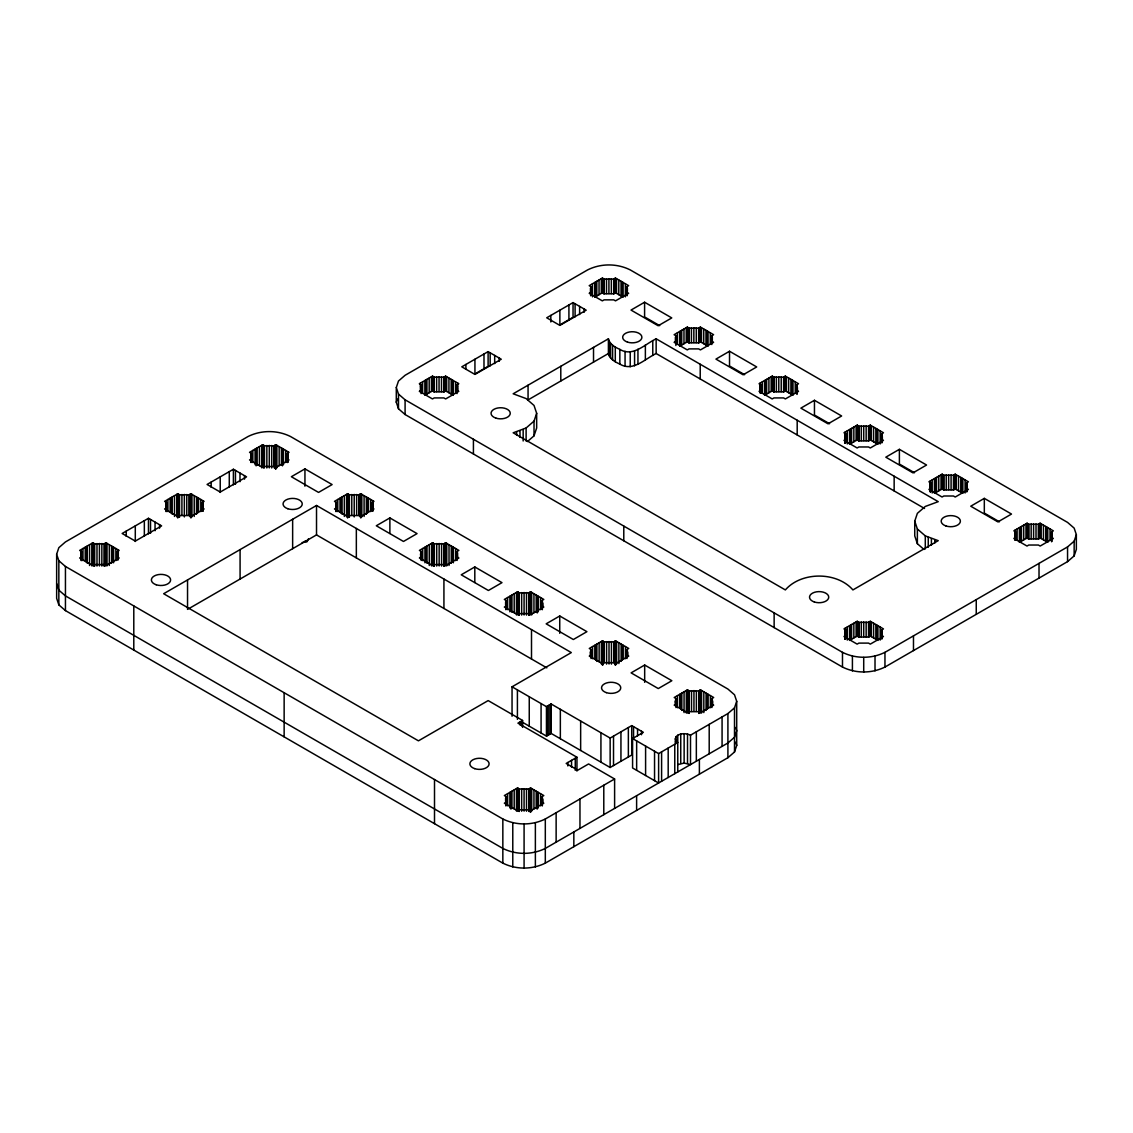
<?xml version="1.0" encoding="UTF-8"?>
<svg xmlns="http://www.w3.org/2000/svg" width="1133" height="1133" viewBox="0 0 1133 1133"><rect width="100%" height="100%" fill="white"/><g stroke="black" fill="none" stroke-linecap="round" stroke-linejoin="round"><path stroke-width="1.5" d="M80.797 557.663L81.434 551.417L79.664 550.411L92.835 542.806L94.591 543.826L104.236 543.826L105.992 542.806L119.163 550.411L117.407 551.417L117.407 558.342M166.367 502.386L166.367 507.952L164.597 508.972L177.768 516.577L179.524 515.557L189.169 515.557L190.925 516.577L204.096 508.972L202.34 507.952L202.34 502.386L204.096 501.367L190.925 493.776L189.169 494.781L179.524 494.781L177.768 493.776L164.597 501.367L166.367 502.386L166.367 511.422M251.299 453.356L251.299 458.922L249.529 459.941L262.7 467.532L264.456 466.513L274.101 466.513L275.857 467.532L289.028 459.941L287.272 458.922L287.272 453.356L289.028 452.336L275.857 444.731L274.101 445.751L264.456 445.751L262.7 444.731L249.529 452.336L251.299 453.356L251.299 462.377M336.232 502.386L336.232 507.952L334.462 508.972L347.633 516.577L349.389 515.557L359.034 515.557L360.79 516.577L373.961 508.972L372.205 507.952L372.205 502.386L373.961 501.367L360.79 493.776L359.034 494.781L349.389 494.781L347.633 493.776L334.462 501.367L336.232 502.386L336.232 511.422M420.442 390.814L421.079 384.767L419.309 383.747L432.48 376.142L434.236 377.162L443.881 377.162L445.637 376.142L458.808 383.747L457.038 384.767L457.038 393.604M420.527 557.663L421.164 551.417L419.394 550.411L432.565 542.806L434.321 543.826L443.966 543.826L445.722 542.806L458.893 550.411L457.123 551.417L457.123 560.453M457.038 384.767L457.038 390.333L458.808 391.338L445.637 398.943L443.881 397.924L434.236 397.924L432.48 398.943L419.309 391.338L421.079 390.333L420.442 387.543M506.097 600.462L506.097 606.028L504.327 607.047L517.498 614.638L519.254 613.619L528.899 613.619L530.655 614.638L543.826 607.047L542.056 606.028L542.056 600.462L543.826 599.442L530.655 591.837L528.899 592.856L519.254 592.856L517.498 591.837L504.327 599.442L506.097 600.462L506.097 609.483M506.097 796.598L506.097 802.164L504.327 803.184L517.498 810.789L519.254 809.769L528.899 809.769L530.655 810.789L543.826 803.184L542.056 802.164L542.056 796.598L543.826 795.578L530.655 787.987L528.899 788.993L519.254 788.993L517.498 787.987L504.327 795.578L506.097 796.598L506.097 805.634M590.944 286.691L590.944 292.257L589.174 293.277L602.345 300.868L604.101 299.863L613.746 299.863L615.502 300.868L628.673 293.277L626.903 292.257L626.903 286.691L628.673 285.672L615.502 278.081L613.746 279.086L604.101 279.086L602.345 278.081L589.174 285.672L590.944 286.691L590.944 295.529M590.392 655.738L591.029 649.492L589.259 648.473L602.43 640.881L604.186 641.887L613.831 641.887L615.587 640.881L628.758 648.473L626.988 649.492L626.988 658.528M626.988 649.492L626.988 655.058L628.758 656.078L615.587 663.683L613.831 662.663L604.186 662.663L602.43 663.683L589.259 656.078L591.029 655.058L590.392 652.282M675.877 335.722L675.877 341.288L674.107 342.308L687.278 349.913L689.034 348.893L698.679 348.893L700.435 349.913L713.606 342.308L711.836 341.288L711.836 335.722L713.606 334.702L700.435 327.111L698.679 328.131L689.034 328.131L687.278 327.111L674.107 334.702L675.877 335.722L675.877 345.537M675.325 704.768L675.962 698.523L674.192 697.517L687.363 689.912L689.119 690.932L698.764 690.932L700.52 689.912L713.691 697.517L711.921 698.523L711.921 707.558M711.921 698.523L711.921 704.089L713.691 705.108L700.52 712.714L698.764 711.694L689.119 711.694L687.363 712.714L674.192 705.108L675.962 704.089L675.325 701.313M760.795 384.767L760.795 390.333L759.039 391.338L772.21 398.943L773.966 397.924L783.611 397.924L785.367 398.943L798.538 391.338L796.768 390.333L796.768 384.767L798.538 383.747L785.367 376.142L783.611 377.162L773.966 377.162L772.21 376.142L759.039 383.747L760.795 384.767L760.795 392.939M845.728 433.797L845.728 439.363L843.972 440.383L857.143 447.974L858.899 446.969L868.544 446.969L870.3 447.974L883.471 440.383L881.701 439.363L881.701 433.797L883.471 432.778L870.3 425.172L868.544 426.192L858.899 426.192L857.143 425.172L843.972 432.778L845.728 433.797L845.728 442.635M845.728 629.934L845.728 635.5L843.972 636.519L857.143 644.125L858.899 643.105L868.544 643.105L870.3 644.125L883.471 636.519L881.701 635.5L881.701 629.934L883.471 628.914L870.3 621.323L868.544 622.343L858.899 622.343L857.143 621.323L843.972 628.914L845.728 629.934L845.728 638.771M930.66 482.828L930.66 488.394L928.904 489.414L942.075 497.019L943.831 495.999L953.476 495.999L955.232 497.019L968.403 489.414L966.633 488.394L966.633 482.828L968.403 481.808L955.232 474.217L953.476 475.237L943.831 475.237L942.075 474.217L928.904 481.808L930.66 482.828L930.66 491.665M1015.593 531.873L1015.593 537.439L1013.837 538.444L1027.008 546.049L1028.764 545.03L1038.409 545.03L1040.165 546.049L1053.336 538.444L1051.566 537.439L1051.566 531.873L1053.336 530.853L1040.165 523.248L1038.409 524.267L1028.764 524.267L1027.008 523.248L1013.837 530.853L1015.593 531.873L1015.593 540.044M56.65 554.207L58.845 547.678L65.445 541.942L248.042 436.517C261.256 429.959 277.316 429.959 290.515 436.517L727.91 689.048L734.51 694.784L736.705 701.313L736.705 745.457L734.51 751.986L727.91 757.708L545.313 863.134C532.099 869.705 516.053 869.705 502.84 863.134L65.445 610.602L58.845 604.88L56.65 598.351L56.65 554.207L58.845 560.736L58.845 604.88M396.295 387.543L398.49 381.014L405.09 375.292L587.687 269.866C600.901 263.295 616.947 263.295 630.16 269.866L1067.555 522.398L1074.155 528.12L1076.35 534.649L1076.35 549.363L1074.155 555.892L1067.555 561.628L884.958 667.054C871.744 673.611 855.684 673.611 842.485 667.054L405.09 414.522L398.49 408.786L396.295 402.257L396.295 387.543L398.49 394.072L398.49 408.786M396.295 402.257L397.386 399M527.426 441.573L534.025 435.837L534.025 421.122L536.66 413.29L534.025 405.458L526.109 398.575L513.178 393.788L608.407 338.809C609.653 344.333 615.12 347.236 619.836 349.389C633.035 357.362 644.918 344.106 656.149 338.809L938.223 501.664L925.293 506.451L917.376 513.334L914.742 521.166L914.742 535.881L917.376 543.713L923.976 549.448M534.025 435.837L536.66 428.005L536.66 413.29M675.126 742.313L675.778 736.889C679.503 732.98 685.876 732.938 690.507 735.175L727.91 713.563L734.51 707.842L736.705 701.313M1074.155 555.892L1074.155 541.177L1076.35 534.649M308.431 538.869L307.1 541.73L302.157 542.495M914.742 521.166L917.376 528.998L925.293 535.881L938.223 540.668L852.908 589.925C836.919 571.457 801.343 571.457 785.353 589.925L513.178 432.792L526.109 428.005L534.025 421.122M398.49 394.072L405.09 399.807L842.485 652.339C855.684 658.896 871.744 658.896 884.958 652.339L1067.555 546.913L1074.155 541.177M148.465 518.291L122.137 533.487L135.294 541.092L161.622 525.882L148.465 518.291L148.465 533.87M233.398 469.246L207.07 484.457L220.227 492.048L246.555 476.851L233.398 469.246L233.398 484.839M488.111 351.627L461.782 366.823L474.939 374.428L501.268 359.232L488.111 351.627L488.111 366.341L474.939 373.947L474.939 359.232M573.043 302.596L546.715 317.792L559.872 325.398L586.2 310.187L573.043 302.596L573.043 317.311L559.872 324.902L559.872 310.187M453.257 380.532L453.257 395.247L445.637 390.857L443.881 391.876L434.236 391.876L432.48 390.857L424.861 395.247L424.861 380.532M623.122 282.471L623.122 297.186L615.502 292.781L613.746 293.801L604.101 293.801L602.345 292.781L594.726 297.186L594.726 282.471M304.947 468.878L291.365 476.724L318.543 492.416L332.125 484.57L304.947 468.878L304.947 486.199M644.592 302.228L631.01 310.074L658.188 325.766L671.77 317.92L644.592 302.228L644.592 316.943L659.689 325.653M512.045 716.24L512.045 686.81L571.315 652.58L316.518 505.474L163.648 593.734L418.445 740.84L488.167 700.591L522.596 720.461L522.596 727.386M608.407 338.809L608.407 353.524L528.063 399.907L528.063 385.192M546.828 667.861L316.518 534.903L187.54 609.384L187.54 579.954M708.054 331.502L708.054 346.216L700.435 341.826L698.679 342.846L689.034 342.846L687.278 341.826L679.658 346.216L679.658 331.502M389.879 517.923L376.298 525.769L403.475 541.461L417.057 533.615L389.879 517.923L389.879 533.501M729.525 351.258L715.943 359.104L743.121 374.796L756.702 366.95L729.525 351.258L729.525 365.973L744.622 374.697M792.987 380.532L792.987 395.247L785.367 390.857L783.611 391.876L773.966 391.876L772.21 390.857L764.591 395.247L764.591 380.532M474.812 566.953L461.23 574.799L488.408 590.491L501.99 582.645L474.812 566.953L474.812 582.532M814.457 400.289L800.875 408.135L828.053 423.827L841.635 415.981L814.457 400.289L814.457 415.004L829.554 423.728M877.919 429.577L877.919 444.292L870.3 439.887L868.544 440.907L858.899 440.907L857.143 439.887L849.523 444.292L849.523 429.577M559.744 615.984L546.163 623.83L573.34 639.522L586.922 631.676L559.744 615.984L559.744 633.305M899.39 449.334L885.808 457.18L912.986 472.872L926.567 465.026L899.39 449.334L899.39 464.048L914.487 472.758M522.596 720.461L517.923 723.151L576.952 757.241L576.952 771.091M521.86 721.905L546.46 736.11L546.46 706.68L551.134 703.99L610.149 738.065L631.732 725.602L643.36 732.329L632.582 738.56L632.582 767.976L658.613 783.016L658.613 753.587L632.582 738.56M962.838 478.608L962.838 493.322L955.232 488.932L953.476 489.952L943.831 489.952L942.075 488.932L934.456 493.322L934.456 478.608M644.677 665.029L631.095 672.875L658.273 688.567L671.855 680.721L644.677 665.029L644.677 682.335M546.46 736.11L551.134 733.419L551.134 703.99M984.322 498.364L970.74 506.21L997.918 521.902L1011.5 514.056L984.322 498.364L984.322 513.079L999.419 521.803M576.952 757.241L566.16 763.458L577.802 770.185L588.579 763.954L614.61 778.98L614.61 808.41M551.134 733.419L610.149 767.494L631.732 755.031L631.732 725.602M877.919 625.713L877.919 640.428L870.3 636.038L868.544 637.058L858.899 637.058L857.143 636.038L849.523 640.428L849.523 625.713M1047.77 527.638L1047.77 542.353L1040.165 537.963L1038.409 538.982L1028.764 538.982L1027.008 537.963L1019.388 542.353L1019.388 527.638M58.845 560.736L65.445 566.472L502.84 818.989C516.053 825.56 532.099 825.56 545.313 818.989L614.61 778.98M658.613 753.587L677.761 742.526L675.126 738.843M608.407 353.524C609.653 359.048 615.12 361.951 619.836 364.104C633.035 372.077 644.918 358.821 656.149 353.524L924.542 508.476M677.761 764.605L684.134 763.075L690.507 764.605L690.507 735.175M305.159 540.852L306.292 541.503M512.045 686.81L546.46 706.68M457.123 551.417L457.123 556.983L458.893 558.003L445.722 565.608L443.966 564.588L434.321 564.588L432.565 565.608L419.394 558.003L421.164 556.983L420.527 554.207M117.407 551.417L117.407 556.983L119.163 558.003L105.992 565.608L104.236 564.588L94.591 564.588L92.835 565.608L79.664 558.003L81.434 556.983L80.797 554.207M735.614 727.485L736.705 730.743L734.51 737.271L727.91 742.993L545.313 848.419C532.099 854.99 516.053 854.99 502.84 848.419L65.445 595.887L58.845 590.166L56.65 583.637M735.614 742.2L736.705 745.457M1067.555 546.913L1067.555 561.628M1052.047 533.246L1052.047 536.518M1051.849 531.703L1051.849 541.517M1051.566 531.873L1051.566 541.673M1050.036 528.955L1050.036 540.399M1046.75 527.043L1046.75 541.758M1045.717 526.463L1045.717 541.177M1043.451 525.145L1043.451 539.86M1041.199 523.843L1041.199 538.557M1040.165 523.248L1040.165 537.963M1039.896 523.404L1039.896 538.118M1039.287 523.758L1039.287 538.472M1039.018 563.384L1039.018 578.099M1038.678 524.112L1038.678 538.826M1038.409 524.267L1038.409 538.982M1036.015 523.998L1036.015 538.713M1033.579 523.899L1033.579 538.614M1031.157 523.998L1031.157 538.713M1028.764 524.267L1028.764 538.982M1028.495 524.112L1028.495 538.826M1027.886 523.758L1027.886 538.472M1027.277 523.404L1027.277 538.118M1027.008 523.248L1027.008 537.963M1025.974 523.843L1025.974 538.557M1023.708 525.145L1023.708 539.86M1021.442 526.463L1021.442 541.177M1020.422 527.043L1020.422 541.758M1017.122 528.955L1017.122 540.399M1015.324 531.703L1015.324 539.889M1015.126 533.246L1015.126 539.79M1014.871 530.258L1014.871 540.073M976.249 599.626L976.249 614.341M967.115 484.216L967.115 487.487M966.916 482.672L966.916 491.821M966.633 482.828L966.633 491.665M965.104 479.91L965.104 492.997M961.818 478.013L961.818 492.728M960.784 477.418L960.784 492.133M958.518 476.115L958.518 490.83M956.266 474.812L956.266 489.527M955.232 474.217L955.232 488.932M954.963 474.373L954.963 489.088M954.354 474.727L954.354 489.442M953.745 475.067L953.745 489.782M953.476 475.237L953.476 489.952M951.083 474.954L951.083 489.668M948.647 474.869L948.647 489.583M946.225 474.954L946.225 489.668M943.831 475.237L943.831 489.952M943.562 475.067L943.562 489.782M942.953 474.727L942.953 489.442M942.344 474.373L942.344 489.088M942.075 474.217L942.075 488.932M941.041 474.812L941.041 489.527M938.775 476.115L938.775 490.83M936.509 477.418L936.509 492.133M935.49 478.013L935.49 492.728M934.753 539.804L934.753 543.075M932.19 479.91L932.19 492.997M931.411 538.713L931.411 545.256M930.391 482.672L930.391 491.821M930.193 484.216L930.193 491.92M929.938 481.228L929.938 491.028M929.782 482.318L929.782 490.504M928.253 537.41L928.253 547.211M925.293 535.881L925.293 548.953M917.376 528.998L917.376 543.713M913.481 635.868L913.481 650.583M894.149 476.214L894.149 490.929M884.958 652.339L884.958 667.054M882.338 436.573L882.338 439.845M882.182 435.185L882.182 438.443M882.182 631.322L882.182 634.593M881.984 433.642L881.984 442.791M881.984 629.778L881.984 638.927M881.701 433.797L881.701 442.635M881.701 629.934L881.701 638.771M880.171 430.88L880.171 443.966M880.171 627.016L880.171 640.103M876.885 428.982L876.885 443.697M876.885 625.119L876.885 639.833M875.851 428.387L875.851 443.102M875.851 624.524L875.851 639.239M875.016 656.149L875.016 670.863M873.6 427.084L873.6 441.799M873.6 623.221L873.6 637.936M871.334 425.767L871.334 440.482M871.334 621.918L871.334 636.633M870.3 425.172L870.3 439.887M870.3 621.323L870.3 636.038M870.031 425.342L870.031 440.057M870.031 621.479L870.031 636.194M869.422 425.682L869.422 440.397M869.422 621.833L869.422 636.548M868.813 426.036L868.813 440.751M868.813 622.173L868.813 636.888M868.544 426.192L868.544 440.907M868.544 622.343L868.544 637.058M866.15 425.923L866.15 440.638M866.15 622.059L866.15 636.774M863.714 425.838L863.714 440.553M863.714 621.975L863.714 636.689M863.714 657.409L863.714 672.124M861.292 425.923L861.292 440.638M861.292 622.059L861.292 636.774M858.899 426.192L858.899 440.907M858.899 622.343L858.899 637.058M858.63 426.036L858.63 440.751M858.63 622.173L858.63 636.888M858.021 425.682L858.021 440.397M858.021 621.833L858.021 636.548M857.412 425.342L857.412 440.057M857.412 621.479L857.412 636.194M857.143 425.172L857.143 439.887M857.143 621.323L857.143 636.038M856.109 425.767L856.109 440.482M856.109 621.918L856.109 636.633M853.843 427.084L853.843 441.799M853.843 623.221L853.843 637.936M852.413 656.149L852.413 670.863M851.577 428.387L851.577 443.102M851.577 624.524L851.577 639.239M850.557 428.982L850.557 443.697M850.557 625.119L850.557 639.833M847.257 430.88L847.257 443.966M847.257 627.016L847.257 640.103M845.459 433.642L845.459 442.791M845.459 629.778L845.459 638.927M845.26 435.185L845.26 442.89M845.26 631.322L845.26 639.026M845.006 432.183L845.105 443.116M845.006 628.333L845.105 639.267M844.85 433.288L844.85 443.145M844.85 629.424L844.85 639.239M842.485 652.339L842.485 667.054M797.405 387.543L797.405 390.814M797.051 384.597L797.051 394.411M797.193 420.23L797.193 434.945M796.768 384.767L796.768 393.604M795.239 381.849L795.239 393.293M791.953 379.937L791.953 394.652M790.919 379.357L790.919 394.072M788.667 378.04L788.667 392.754M786.401 376.737L786.401 391.451M785.367 376.142L785.367 390.857M785.098 376.298L785.098 391.012M784.489 376.652L784.489 391.367M783.88 377.006L783.88 391.721M783.611 377.162L783.611 391.876M781.218 376.892L781.218 391.607M778.782 376.793L778.782 391.508M776.36 376.892L776.36 391.607M774.136 612.882L774.136 627.597M773.966 377.162L773.966 391.876M773.697 377.006L773.697 391.721M773.088 376.652L773.088 391.367M772.479 376.298L772.479 391.012M772.21 376.142L772.21 390.857M771.176 376.737L771.176 391.451M768.91 378.04L768.91 392.754M766.644 379.357L766.644 394.072M765.625 379.937L765.625 394.652M762.325 381.849L762.325 393.293M760.526 384.597L760.526 392.783M760.328 386.141L760.328 392.684M760.073 383.152L760.073 392.967M759.917 384.257L759.917 392.429M734.51 707.842L734.51 751.986M727.91 713.563L727.91 757.708M722.075 716.948L722.075 746.378M712.558 701.313L712.558 704.768M712.317 337.11L712.317 342.01M712.402 699.911L712.402 703.366M711.836 335.722L711.836 344.559M710.306 332.805L710.306 344.248M710.391 695.605L710.391 707.728M709.201 724.369L709.201 753.799M708.139 694.302L708.139 708.153M707.105 693.708L707.105 709.286M707.02 330.907L707.02 345.622M705.986 330.312L705.986 345.027M706.071 693.113L706.071 710.433M703.82 691.81L703.82 712.586M703.735 329.009L703.735 343.724M701.469 327.706L701.469 342.421M701.554 690.507L701.554 713.011M700.52 689.912L700.52 712.416M700.435 327.111L700.435 341.826M700.166 327.267L700.166 341.982M700.222 364.26L700.222 378.974M700.251 690.068L700.251 712.572M699.557 327.621L699.557 342.336M699.642 690.422L699.642 712.926M699.387 759.478L699.387 774.193M698.948 327.961L698.948 342.676M699.033 690.776L699.033 713.28M698.679 328.131L698.679 342.846M698.764 690.932L698.764 713.436M696.285 327.848L696.285 342.563M696.37 690.648L696.37 711.425M696.342 731.791L696.342 761.22M693.948 690.564L693.948 711.34M693.849 327.763L693.849 342.478M691.427 327.848L691.427 342.563M691.512 690.648L691.512 711.425M689.034 328.131L689.034 342.846M689.119 690.932L689.119 713.436M688.765 327.961L688.765 342.676M688.85 690.776L688.85 713.28M688.241 690.422L688.241 712.926M688.156 327.621L688.156 342.336M687.547 327.267L687.547 341.982M687.632 690.068L687.632 712.572M687.519 734.028L687.519 763.458M687.278 327.111L687.278 341.826M687.363 689.912L687.363 712.416M686.329 690.507L686.329 713.011M686.244 327.706L686.244 342.421M683.978 329.009L683.978 343.724M684.063 691.81L684.063 712.586M684.134 733.646L684.134 763.075M681.712 330.312L681.712 345.027M681.811 693.113L681.811 710.433M680.692 330.907L680.692 345.622M680.777 693.708L680.777 709.286M680.749 734.028L680.749 763.458M679.743 694.302L679.743 708.153M677.761 735.175L677.761 771.955M677.392 332.805L677.392 344.248M677.492 695.605L677.492 707.728M675.962 698.523L675.962 707.558M675.778 736.889L675.778 742.087M675.48 699.911L675.48 703.366M675.395 337.11L675.395 342.01M674.772 744.254L674.772 773.683M668.187 748.049L668.187 777.479M661.601 751.859L661.601 781.288M656.149 338.809L656.149 353.524M654.548 751.236L654.548 780.665M652.778 340.721L652.778 355.436M645.598 746.066L645.598 775.496M645.371 344.942L645.371 359.657M641.547 731.281L641.547 734.736M637.95 349.176L637.95 363.891M637.553 728.972L637.553 735.898M636.647 740.897L636.647 770.327M636.619 795.706L636.619 810.421M634.579 351.088L634.579 365.803M633.545 726.664L633.545 738.773M630.231 352.08L630.231 366.795M628.362 727.556L628.362 756.986M627.625 652.282L627.625 655.738M627.385 288.079L627.385 291.337M627.47 650.88L627.47 656.064M627.186 292.413L627.186 295.685M626.903 286.691L626.903 295.529M625.458 646.575L625.458 658.698M625.374 283.774L625.374 296.86M625.062 351.287L625.062 366.001M623.787 526.066L623.787 540.781M623.207 645.272L623.207 659.123M622.173 644.677L622.173 660.256M622.088 281.876L622.088 296.591M621.054 281.281L621.054 295.996M621.139 644.082L621.139 661.389M620.941 731.833L620.941 761.263M619.836 349.389L619.836 364.104M618.887 642.779L618.887 663.556M618.802 279.978L618.802 294.693M616.536 278.661L616.536 293.376M616.621 641.476L616.621 663.98M615.587 640.881L615.587 665.113M615.502 278.081L615.502 292.781M615.29 347.095L615.29 361.809M615.318 641.037L615.318 665.269M615.233 278.236L615.233 292.951M614.624 278.576L614.624 293.291M614.709 641.391L614.709 663.896M614.1 641.731L614.1 662.508M614.015 278.93L614.015 293.645M613.746 279.086L613.746 293.801M613.831 641.887L613.831 662.663M613.519 736.124L613.519 765.54M612.599 345.239L612.599 359.954M611.353 278.817L611.353 293.532M611.438 641.618L611.438 664.122M610.56 343.214L610.56 357.929M610.149 738.065L610.149 767.494M609.157 341.047L609.157 355.762M608.917 278.732L608.917 293.447M609.016 641.533L609.016 664.037M606.58 641.618L606.58 664.122M606.495 278.817L606.495 293.532M604.186 641.887L604.186 662.663M604.101 279.086L604.101 293.801M603.832 278.93L603.832 293.645M603.917 641.731L603.917 662.508M603.79 785.24L603.79 814.669M603.308 641.391L603.308 663.896M603.223 278.576L603.223 293.291M602.614 278.236L602.614 292.951M602.699 641.037L602.699 665.269M602.345 278.081L602.345 292.781M602.43 640.881L602.43 665.113M601.396 641.476L601.396 663.98M601.311 278.661L601.311 293.376M600.929 732.739L600.929 762.169M599.045 279.978L599.045 294.693M599.13 642.779L599.13 661.814M596.879 644.082L596.879 661.389M596.794 281.281L596.794 295.996M595.76 281.876L595.76 296.591M595.845 644.677L595.845 660.256M594.811 645.272L594.811 659.123M593.522 347.392L593.522 362.107M592.474 283.774L592.474 296.86M592.559 646.575L592.559 658.698M591.029 649.492L591.029 658.528M590.661 292.413L590.661 295.685M590.548 650.88L590.548 656.064M590.463 288.079L590.463 292.98M584.146 308.997L584.146 312.269M580.648 721.027L580.648 750.457M579.969 798.992L579.969 828.421M579.614 306.392L579.614 314.563M575.267 758.204L575.267 770.327M575.097 303.786L575.097 316.858M573.836 831.948L573.836 846.663M571.556 760.356L571.556 767.268M568.922 304.961L568.922 319.676M567.845 762.495L567.845 765.95M560.793 366.299L560.793 381.014M560.353 709.315L560.353 738.744M556.133 812.743L556.133 842.173M550.822 315.413L550.822 321.956M550.397 704.4L550.397 733.83M548.797 705.335L548.797 734.765M547.182 706.256L547.182 735.685M545.313 818.989L545.313 863.134M542.693 603.238L542.693 606.707M542.693 799.388L542.693 802.844M542.537 601.835L542.537 607.033M542.537 797.986L542.537 803.17M542.339 606.183L542.339 609.639M542.339 802.32L542.339 805.79M542.056 600.462L542.056 609.483M542.056 796.598L542.056 805.634M541.078 703.579L541.078 733.009M540.526 597.544L540.526 609.653M540.526 793.681L540.526 805.804M538.274 596.241L538.274 611.82M538.274 792.378L538.274 807.956M537.24 595.646L537.24 612.953M537.24 791.783L537.24 809.089M536.206 595.052L536.206 612.358M536.206 791.188L536.206 808.495M535.371 822.799L535.371 866.943M533.955 593.734L533.955 612.783M533.955 789.885L533.955 808.92M531.689 592.432L531.689 614.936M531.504 629.594L531.504 659.024M531.689 788.582L531.689 811.086M530.655 591.837L530.655 614.341M530.655 787.987L530.655 812.219M530.386 592.007L530.386 614.511M530.386 788.143L530.386 812.375M529.777 592.347L529.777 614.851M529.777 788.483L529.777 811.001M529.168 592.701L529.168 615.205M529.253 696.753L529.253 726.168M529.168 788.837L529.168 811.341M528.899 592.856L528.899 615.361M528.899 788.993L528.899 811.497M526.505 592.587L526.505 615.092M526.505 788.724L526.505 811.228M526.109 428.005L526.109 441.077M524.083 592.488L524.083 614.992M524.083 788.639L524.083 811.143M524.083 824.073L524.083 868.218M523.163 429.534L523.163 440.978M521.86 720.885L521.86 726.069M521.647 592.587L521.647 615.092M521.647 788.724L521.647 811.228M520.259 721.806L520.259 725.276M519.99 430.837L519.99 437.38M519.254 592.856L519.254 615.361M519.254 788.993L519.254 811.497M518.985 592.701L518.985 615.205M518.985 788.837L518.985 811.341M518.376 592.347L518.376 614.851M518.376 788.483L518.376 811.001M517.767 592.007L517.767 614.511M517.767 788.143L517.767 810.647M517.498 591.837L517.498 614.341M517.413 689.912L517.413 719.342M517.498 787.987L517.498 810.492M516.662 431.928L516.662 435.199M516.464 592.432L516.464 614.936M516.464 788.582L516.464 811.086M514.198 593.734L514.198 612.783M514.198 789.885L514.198 808.92M512.782 822.799L512.782 866.943M511.946 595.052L511.946 612.358M511.946 791.188L511.946 808.495M510.912 595.646L510.912 611.225M510.912 791.783L510.912 809.089M509.878 596.241L509.878 611.82M509.878 792.378L509.878 807.956M507.626 597.544L507.626 609.653M507.626 793.681L507.626 805.804M505.814 606.183L505.814 609.639M505.814 802.32L505.814 805.79M505.615 601.835L505.615 605.305M505.615 797.986L505.615 801.442M502.84 818.989L502.84 863.134M499.214 358.042L499.214 361.314M494.682 355.422L494.682 363.608M490.164 352.816L490.164 365.888M483.989 354.006L483.989 368.721M473.424 439.264L473.424 453.979M465.89 364.458L465.89 369.358M457.774 383.152L457.774 386.424M457.675 387.543L457.675 390.814M457.605 552.805L457.605 558.003M457.52 386.141L457.52 391.055M455.508 381.849L455.508 393.293M455.608 548.499L455.608 560.623M453.342 547.197L453.342 562.775M452.223 379.937L452.223 394.652M452.308 546.602L452.308 562.18M451.288 546.007L451.288 563.328M451.189 379.357L451.189 394.072M448.937 378.04L448.937 392.754M449.022 544.704L449.022 565.48M446.756 543.401L446.756 565.905M446.671 376.737L446.671 391.451M445.637 376.142L445.637 390.857M445.722 542.806L445.722 565.31M445.368 376.298L445.368 391.012M445.453 542.962L445.453 565.466M444.759 376.652L444.759 391.367M444.844 543.316L444.844 565.82M444.15 377.006L444.15 391.721M444.235 543.67L444.235 566.174M443.966 543.826L443.966 566.33M443.924 579.034L443.924 608.463M443.881 377.162L443.881 391.876M441.573 543.543L441.573 566.061M441.488 376.892L441.488 391.607M439.052 376.793L439.052 391.508M439.151 543.458L439.151 565.962M436.63 376.892L436.63 391.607M436.715 543.543L436.715 566.061M434.506 779.532L434.506 823.677M434.236 377.162L434.236 391.876M434.321 543.826L434.321 566.33M434.052 543.67L434.052 566.174M433.967 377.006L433.967 391.721M433.358 376.652L433.358 391.367M433.443 543.316L433.443 565.82M432.834 542.962L432.834 565.466M432.749 376.298L432.749 391.012M432.48 376.142L432.48 390.857M432.565 542.806L432.565 565.31M431.446 376.737L431.446 391.451M431.531 543.401L431.531 565.905M429.18 378.04L429.18 392.754M429.265 544.704L429.265 565.48M426.929 379.357L426.929 394.072M427.014 546.007L427.014 563.328M425.98 546.602L425.98 562.18M425.895 379.937L425.895 394.652M424.946 547.197L424.946 562.775M422.694 548.499L422.694 560.623M422.609 381.849L422.609 393.293M421.079 384.767L421.079 393.604M421.164 551.417L421.164 560.453M420.598 386.141L420.598 391.055M420.683 552.805L420.683 556.261M420.343 383.152L420.343 386.424M405.09 399.807L405.09 414.522M372.927 500.772L372.927 511.167M372.672 503.774L372.672 510.7M372.474 502.231L372.474 510.884M372.205 502.386L372.205 511.04M370.675 499.469L370.675 511.592M368.409 498.166L368.409 512.017M367.375 497.571L367.375 513.15M366.356 496.976L366.356 514.283M364.09 495.673L364.09 516.45M361.824 494.37L361.824 516.875M360.79 493.776L360.79 518.008M360.521 493.931L360.521 516.436M359.912 494.285L359.912 516.79M359.303 494.625L359.303 515.402M359.034 494.781L359.034 515.557M356.64 494.512L356.64 515.288M356.343 528.46L356.343 557.889M354.218 494.427L354.218 516.931M351.782 494.512L351.782 515.288M349.389 494.781L349.389 517.285M349.12 494.625L349.12 517.13M348.511 494.285L348.511 516.79M347.902 493.931L347.902 516.436M347.633 493.776L347.633 518.008M346.599 494.37L346.599 516.875M344.333 495.673L344.333 516.45M342.081 496.976L342.081 514.283M341.047 497.571L341.047 513.15M340.013 498.166L340.013 512.017M337.761 499.469L337.761 511.592M335.949 502.231L335.949 511.578M335.75 503.774L335.75 508.958M316.518 505.474L316.518 534.903M292.64 519.268L292.64 548.698M288.15 452.846L288.15 461.499M287.994 451.741L287.994 462.122M287.74 454.73L287.74 461.655M287.541 453.2L287.541 462.533M287.272 453.356L287.272 462.377M285.743 450.438L285.743 462.547M284.142 692.73L284.142 736.875M283.477 449.135L283.477 464.714M282.443 448.541L282.443 465.847M281.423 447.946L281.423 465.252M279.157 446.629L279.157 465.677M276.891 445.326L276.891 467.83M275.857 444.731L275.857 468.977M275.588 444.901L275.588 469.133M274.979 445.241L274.979 467.745M274.37 445.595L274.37 468.099M274.101 445.751L274.101 466.527M271.708 445.481L271.708 467.986M269.286 445.382L269.286 467.887M266.85 445.481L266.85 467.986M264.456 445.751L264.456 466.527M264.187 445.595L264.187 468.099M263.578 445.241L263.578 467.745M262.969 444.901L262.969 467.405M262.7 444.731L262.7 467.235M261.666 445.326L261.666 467.83M259.4 446.629L259.4 465.677M257.149 447.946L257.149 465.252M256.115 448.541L256.115 465.847M255.081 449.135L255.081 464.714M252.829 450.438L252.829 462.547M251.016 453.2L251.016 462.533M250.818 454.73L250.818 458.199M244.501 475.662L244.501 479.132M239.984 473.056L239.984 481.709M240.083 549.604L240.083 579.034M235.452 470.436L235.452 484.287M229.277 471.625L229.277 487.204M220.227 476.851L220.227 492.43M211.177 482.077L211.177 487.275M203.218 501.877L203.218 510.53M203.062 500.772L203.062 511.167M202.807 503.774L202.807 510.7M202.609 502.231L202.609 510.884M202.34 502.386L202.34 511.04M200.81 499.469L200.81 511.592M198.544 498.166L198.544 512.017M197.51 497.571L197.51 513.15M196.491 496.976L196.491 514.283M194.225 495.673L194.225 516.45M191.959 494.37L191.959 516.875M190.925 493.776L190.925 518.008M190.656 493.931L190.656 516.436M190.047 494.285L190.047 516.79M189.438 494.625L189.438 515.402M189.169 494.781L189.169 515.557M186.775 494.512L186.775 515.288M184.353 494.427L184.353 516.931M181.917 494.512L181.917 515.288M179.524 494.781L179.524 517.285M179.255 494.625L179.255 517.13M178.646 494.285L178.646 516.79M178.037 493.931L178.037 516.436M177.768 493.776L177.768 518.008M176.734 494.37L176.734 516.875M174.482 495.673L174.482 516.45M172.216 496.976L172.216 514.283M171.182 497.571L171.182 513.15M170.162 498.166L170.162 512.017M167.896 499.469L167.896 511.592M166.084 502.231L166.084 511.578M165.885 503.774L165.885 507.23M159.569 524.706L159.569 528.162M155.051 522.086L155.051 530.74M150.519 519.481L150.519 533.331M144.344 520.656L144.344 536.249M135.294 525.882L135.294 541.475M133.793 605.928L133.793 650.073M126.245 531.108L126.245 536.306M118.285 550.921L118.285 559.575M118.129 549.817L118.03 559.405M117.874 552.805L117.874 559.73M117.676 551.261L117.676 559.914M115.878 548.499L115.878 560.623M113.612 547.197L113.612 562.775M112.578 546.602L112.578 562.18M111.558 546.007L111.558 563.328M109.292 544.704L109.292 565.48M107.026 543.401L107.026 565.905M105.992 542.806L105.992 565.31M105.723 542.962L105.723 565.466M105.114 543.316L105.114 565.82M104.505 543.67L104.505 566.174M104.236 543.826L104.236 566.33M101.843 543.543L101.843 566.061M99.421 543.458L99.421 565.962M96.985 543.543L96.985 566.061M94.591 543.826L94.591 566.33M94.322 543.67L94.322 566.174M93.713 543.316L93.713 565.82M93.104 542.962L93.104 565.466M92.835 542.806L92.835 565.31M91.801 543.401L91.801 565.905M89.549 544.704L89.549 565.48M87.283 546.007L87.283 563.328M86.25 546.602L86.25 562.18M85.23 547.197L85.23 561.047M82.964 548.499L82.964 560.623M81.434 551.417L81.434 560.453M81.151 551.261L81.151 560.608M80.953 552.805L80.953 556.261M65.445 566.472L65.445 610.602M287.839 508.745A9.602 5.552 0 0 0 302.242 503.944A9.602 5.552 0 0 0 287.839 499.143A9.602 5.552 0 0 0 287.839 508.745M606.325 692.631A9.602 5.552 0 0 0 620.742 687.83A9.602 5.552 0 0 0 606.325 683.029A9.602 5.552 0 0 0 606.325 692.631M474.685 768.641A9.602 5.552 0 0 0 489.102 763.826A9.602 5.552 0 0 0 474.685 759.025A9.602 5.552 0 0 0 474.685 768.641M156.184 584.755A9.602 5.552 0 0 0 170.601 579.954A9.602 5.552 0 0 0 156.184 575.139A9.602 5.552 0 0 0 156.184 584.755M627.47 342.095A9.602 5.552 0 0 0 641.887 337.28A9.602 5.552 0 0 0 627.47 332.479A9.602 5.552 0 0 0 627.47 342.095M945.97 525.967A9.602 5.552 0 0 0 960.387 521.166A9.602 5.552 0 0 0 945.97 516.365A9.602 5.552 0 0 0 945.97 525.967M814.33 601.977A9.602 5.552 0 0 0 828.733 597.176A9.602 5.552 0 0 0 814.33 592.361A9.602 5.552 0 0 0 814.33 601.977M495.829 418.091A9.602 5.552 0 0 0 510.247 413.29A9.602 5.552 0 0 0 495.829 408.489A9.602 5.552 0 0 0 495.829 418.091"/></g></svg>
